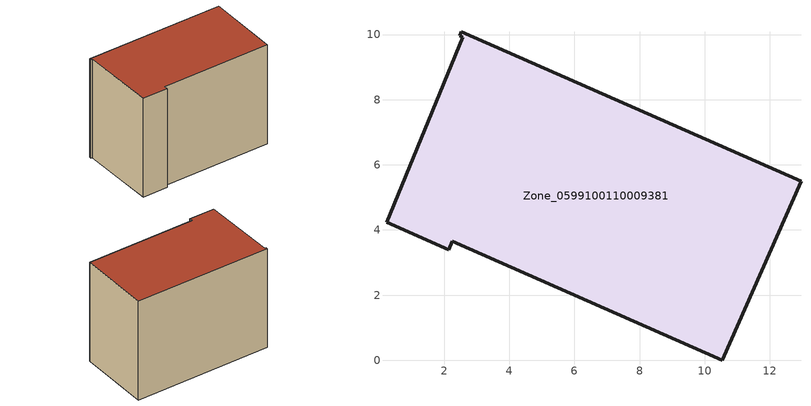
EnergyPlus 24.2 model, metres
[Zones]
Zone_0599100110009381
 floor ground (C_G): 10.54,0 2.25,3.65 2.14,3.4 0.23,4.24 2.56,9.92 2.48,9.96 2.53,10.09 12.96,5.49 z0
 wall outside (C_F): 2.25,3.65 10.54,0 12.96,5.49 2.53,10.09 2.48,9.96 2.56,9.92 0.23,4.24 2.14,3.4 2.25,3.65 z0:8.66
 roof outside (C_R): 0.23,4.24 2.14,3.4 2.25,3.65 10.54,0 12.96,5.49 2.53,10.09 2.48,9.96 2.56,9.92 z8.66
[BUILDING]
Pand.0599100110009381: North Axis=0; Terrain=City; Loads Convergence Tolerance Value=0.04; Temperature Convergence Tolerance Value=0.4; Solar Distribution=FullExterior; Maximum Number of Warmup Days=25; Minimum Number of Warmup Days=1
[Site:Location]
Rotterdam.The.Hague.AP_ZH_NLD Design_Conditions: Latitude=51.96; Longitude=4.45; Time Zone=1; Elevation=-4.5
[SITE:GROUNDTEMPERATURE:BUILDINGSURFACE]
18, 18, 18, 18, 18, 18, 18, 18, 18, 18, 18, 18
[MATERIAL] Thermal Absorptance=0.9; Solar Absorptance=0.7; Visible Absorptance=0.7
Name | Roughness | Thickness | Conductivity | Density | Specific Heat
G.TI.2015-2018 | MediumSmooth | 0.15 | 0.0428571 | 540 | 1210
F.TI.2015-2018 | Rough | 0.3 | 0.0666667 | 1920 | 840
R.TI.2015-2018 | MediumRough | 0.2 | 0.0333333 | 1500 | 1000
[CONSTRUCTION]
C_G: G.TI.2015-2018
C_F: F.TI.2015-2018
C_R: R.TI.2015-2018
[ZONE]
Zone_0599100110009381: Type=1; Multiplier=1; Ceiling Height=Autocalculate; Volume=Autocalculate; Floor Area=autocalculate; Part of Total Floor Area=Yes
[ZONEINFILTRATION:DESIGNFLOWRATE]
Infil_Zone_0599100110009381: Zone or ZoneList or Space or SpaceList=Zone_0599100110009381; Schedule=AlwaysOn; Design Flow Rate Calculation Method=Flow/Area; Flow Rate per Floor Area=0.0015; Constant Term Coefficient=1; Temperature Term Coefficient=0; Velocity Term Coefficient=0; Velocity Squared Term Coefficient=0
[HVACTEMPLATE:ZONE:IDEALLOADSAIRSYSTEM]
Zone_0599100110009381: Maximum Heating Supply Air Temperature=50; Minimum Cooling Supply Air Temperature=13; Maximum Heating Supply Air Humidity Ratio=0.0156; Minimum Cooling Supply Air Humidity Ratio=0.0077; Heating Limit=NoLimit; Cooling Limit=NoLimit; Dehumidification Control Type=ConstantSensibleHeatRatio; Cooling Sensible Heat Ratio=0.7; Dehumidification Setpoint=60; Humidification Control Type=None; Humidification Setpoint=30; Outdoor Air Method=None; Outdoor Air Flow Rate per Person=0.00944; Outdoor Air Flow Rate per Zone Floor Area=0; Outdoor Air Flow Rate per Zone=0; Demand Controlled Ventilation Type=None; Outdoor Air Economizer Type=NoEconomizer; Heat Recovery Type=None; Sensible Heat Recovery Effectiveness=0.7; Latent Heat Recovery Effectiveness=0.65
[ZONECONTROL:THERMOSTAT]
ThermostatControl_Zone_0599100110009381: Zone or ZoneList=Zone_0599100110009381; Control Type Schedule=DualSetpointControlType; Control 1=Thermostat_Zone_0599100110009381; Temperature Difference Between Cutout And Setpoint=0
[THERMOSTATSETPOINT:DUALSETPOINT]
Thermostat_Zone_0599100110009381: Heating Setpoint Temperature Schedule=HeatingSetpoint_Zone_0599100110009381; Cooling Setpoint Temperature Schedule=CoolingSetpoint_Zone_0599100110009381
[SCHEDULE:COMPACT]
HeatingSetpoint_Zone_0599100110009381: Through: 12/31, For: AllDays, Until: 24:00, 21
CoolingSetpoint_Zone_0599100110009381: Through: 12/31, For: AllDays, Until: 24:00, 24
DualSetpointControlType: Through: 12/31, For: AllDays, Until: 24:00, 4
AlwaysOn: Through: 12/31, For: AllDays, Until: 24:00, 1
